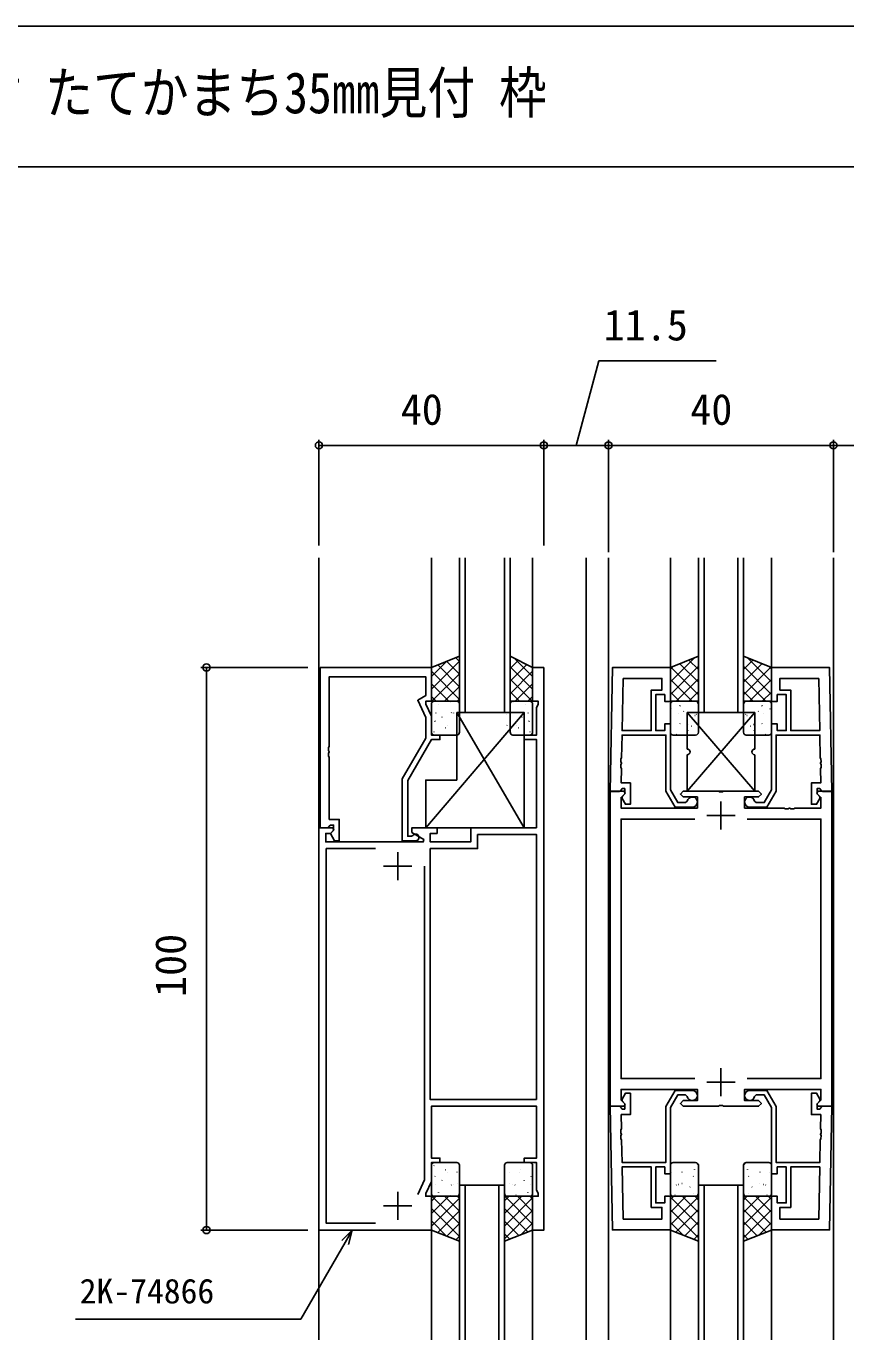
# Model space of a CAD drawing. Units: millimetres, scale not verified. Extents: x -437 to 438, y -681 to 679.
# Drawn here: x -58.8 to 87, y 410.3 to 643.8 of the extents above; entities that cross this region are included whole.
import ezdxf
from ezdxf.enums import TextEntityAlignment as Align

# ---------------------------------------------------------------- set-up
doc = ezdxf.new("R2010")
doc.units = ezdxf.units.MM
doc.header["$LTSCALE"] = 4
for name, color, linetype in [('0-1_USER1', 3, 'Continuous'), ('0-2_YKK_11', 7, 'Continuous'), ('0-3_YKK_12', 2, 'Continuous'), ('0-4_YKK_13', 4, 'Continuous'), ('0-6_YKK_D', 6, 'Continuous'), ('0-7_YKK_ZWAK', 7, 'Continuous')]:
    doc.layers.add(name, color=color, linetype=linetype)
doc.styles.add('ＭＳ ゴシック', font='')
doc.styles.get('ＭＳ ゴシック').set_extended_font_data('MS Gothic')

msp = doc.modelspace()

# ---------------------------------------------------------------- linework, layer by layer
at = {"layer": '0-2_YKK_11'}
for p, q in [((64.8, 506), (64.8, 501)), ((62.3, 503.5), (67.3, 503.5)), ((7.3, 497), (7.3, 492)), ((4.8, 494.5), (9.8, 494.5)), ((64.8, 458.6), (64.8, 453.6)), ((62.3, 456.1), (67.3, 456.1)), ((7.3, 436.6), (7.3, 431.6)), ((4.8, 434.1), (9.8, 434.1))]:
    msp.add_line(p, q, dxfattribs=at)
for points in [[(33.3, 529.8), (33.3, 429.8), (31.3, 429.8), (31.3, 435.8), (32.3, 435.8), (32.3, 436.3), (32, 436.943), (32, 441.8), (29.8, 441.8), (29.8, 442.6), (32, 442.6), (32, 451.8), (13.3, 451.8), (13.3, 442.6), (14.8, 442.6), (14.8, 441.8), (13.3, 441.8), (13.3, 438.445), (12.3, 436.3), (12.3, 435.8), (13.3, 435.8), (13.3, 429.8), (-6.7, 429.8), (-6.7, 501.3), (-4.224, 501.3), (-4.064, 500.912), (-4.676, 500.3), (-5.5, 500.3), (-5.5, 498.8), (11.844, 498.8), (11.965, 499.25), (9.8, 500.5), (9.8, 501.3), (14.3, 501.3), (14.3, 500.3), (13.1, 500.3), (13.1, 498.8), (20.3, 498.8), (20.3, 501.3), (32, 501.3)], [(-6.5, 529.8), (-6.5, 501.3), (-5.17, 501.3), (-4.87, 501.6), (-4.67, 501.8), (-4.1, 501.8), (-4.1, 500.874), (-4.674, 500.3), (-3.923, 499), (-3.1, 499), (-3.1, 502.8), (-4.87, 502.8), (-4.87, 513.842), (-4.99, 514.025), (-4.99, 514.575), (-4.87, 514.758), (-4.87, 514.842), (-4.99, 515.025), (-4.99, 515.575), (-4.87, 515.758), (-4.87, 528.17), (12.3, 528.17), (12.3, 524.8), (10.88, 523.98), (12.3, 520.934), (12.3, 517.268), (8.1, 509.993), (8.1, 499), (10.5, 499)], [(10.001, 499.933), (9.752, 499.8), (9.1, 499.8), (9.1, 509.725), (13.3, 517), (14.8, 517), (14.8, 517.8), (13.3, 517.8), (13.3, 521.155), (12.3, 523.3), (12.3, 523.8), (13.3, 523.8), (13.3, 529.8), (-6.5, 529.8)], [(32, 501.3), (32, 517), (29.8, 517), (29.8, 517.8), (32, 517.8), (32, 522.657), (32.3, 523.3), (32.3, 523.8), (31.3, 523.8), (31.3, 529.8), (33.3, 529.8)], [(45.1, 507.787), (45.484, 529.787), (55.8, 529.787), (55.8, 523.787), (54.8, 523.787), (54.8, 524.987), (53.2, 524.987), (53.2, 518.587), (54.8, 518.587), (54.8, 519.787), (55.8, 519.787), (55.8, 508.038), (57.1, 505.787), (58.517, 505.787), (58.813, 506.037)], [(84.5, 507.787), (84.116, 529.787), (73.8, 529.787), (73.8, 523.787), (74.8, 523.787), (74.8, 524.987), (76.4, 524.987), (76.4, 518.587), (74.8, 518.587), (74.8, 519.787), (73.8, 519.787), (73.8, 508.038), (72.5, 505.787), (71.083, 505.787), (70.788, 506.037)], [(59.7, 504.987), (56.638, 504.987), (55, 507.824), (55, 517.787), (47.205, 517.787), (47.135, 513.745), (47.011, 513.564), (47.002, 513.014), (47.119, 512.829), (47.117, 512.745), (46.994, 512.564), (46.984, 512.014), (47.101, 511.829), (47.057, 509.287), (48.7, 509.287), (48.7, 505.487), (47.8, 505.487), (47.2, 506.526), (47.2, 506.837), (47.7, 507.337), (47.7, 508.287), (47.23, 508.287), (47.03, 508.087), (46.73, 507.787), (45.1, 507.787)], [(69.9, 504.987), (72.962, 504.987), (74.6, 507.824), (74.6, 517.787), (82.395, 517.787), (82.466, 513.745), (82.589, 513.564), (82.599, 513.014), (82.482, 512.829), (82.483, 512.745), (82.607, 512.564), (82.616, 512.014), (82.499, 511.829), (82.544, 509.287), (80.9, 509.287), (80.9, 505.487), (81.8, 505.487), (82.4, 506.526), (82.4, 506.837), (81.9, 507.337), (81.9, 508.287), (82.37, 508.287), (82.57, 508.087), (82.87, 507.787), (84.5, 507.787)], [(45.1, 507.8), (45.1, 451.8), (47.576, 451.8), (47.736, 452.188), (47.03, 452.894), (47.03, 454.8), (60.6, 454.8), (60.6, 452.8), (58.1, 452.8), (57.6, 452.3), (58.1, 451.8), (64.342, 451.8), (64.525, 451.92), (65.075, 451.92), (65.258, 451.8), (71.5, 451.8), (72, 452.3), (71.5, 452.8), (69, 452.8), (69, 454.8), (82.57, 454.8), (82.57, 452.894), (81.864, 452.188), (82.024, 451.8), (84.5, 451.8), (84.5, 507.8), (82.024, 507.8), (81.864, 507.412), (82.57, 506.706), (82.57, 504.8), (77.958, 504.8), (77.775, 504.68), (77.225, 504.68), (77.042, 504.8), (76.958, 504.8), (76.775, 504.68), (76.225, 504.68), (76.042, 504.8), (69, 504.8), (69, 506.8)], [(69, 506.8), (71.5, 506.8), (72, 507.3), (71.5, 507.8), (65.258, 507.8), (65.075, 507.68), (64.525, 507.68), (64.342, 507.8), (58.1, 507.8), (57.6, 507.3), (58.1, 506.8), (60.6, 506.8), (60.6, 504.8), (47.03, 504.8), (47.03, 506.706), (47.736, 507.412), (47.576, 507.8), (45.1, 507.8)], [(60.126, 456.73), (47.03, 456.73), (47.03, 502.87), (60.126, 502.87)], [(69.474, 502.87), (82.57, 502.87), (82.57, 456.73), (69.474, 456.73)], [(3.331, 497.6), (-5.4, 497.6), (-5.4, 431), (3.331, 431)], [(10.877, 436.089), (12.1, 438.711), (12.1, 494.5)], [(59.7, 454.613), (56.638, 454.613), (55, 451.776), (55, 441.813), (47.205, 441.813), (47.135, 445.855), (47.011, 446.036), (47.002, 446.586), (47.119, 446.771), (47.117, 446.855), (46.994, 447.036), (46.984, 447.586), (47.101, 447.771), (47.057, 450.313), (48.7, 450.313), (48.7, 454.113), (47.8, 454.113), (47.2, 453.074), (47.2, 452.763), (47.7, 452.263), (47.7, 451.313), (47.23, 451.313), (47.03, 451.513), (46.73, 451.813), (45.1, 451.813)], [(45.1, 451.813), (45.484, 429.813), (55.8, 429.813), (55.8, 435.813), (54.8, 435.813), (54.8, 434.613), (53.2, 434.613), (53.2, 441.013), (54.8, 441.013), (54.8, 439.813), (55.8, 439.813), (55.8, 451.562), (57.1, 453.813), (58.517, 453.813), (58.813, 453.563)], [(69.9, 454.613), (72.962, 454.613), (74.6, 451.776), (74.6, 441.813), (82.395, 441.813), (82.466, 445.855), (82.589, 446.036), (82.599, 446.586), (82.482, 446.771), (82.483, 446.855), (82.607, 447.036), (82.616, 447.586), (82.499, 447.771), (82.544, 450.313), (80.9, 450.313), (80.9, 454.113), (81.8, 454.113), (82.4, 453.074), (82.4, 452.763), (81.9, 452.263), (81.9, 451.313), (82.37, 451.313), (82.57, 451.513), (82.87, 451.813), (84.5, 451.813)], [(84.5, 451.813), (84.116, 429.813), (73.8, 429.813), (73.8, 435.813), (74.8, 435.813), (74.8, 434.613), (76.4, 434.613), (76.4, 441.013), (74.8, 441.013), (74.8, 439.813), (73.8, 439.813), (73.8, 451.562), (72.5, 453.813), (71.083, 453.813), (70.788, 453.563)]]:
    msp.add_lwpolyline(points, dxfattribs=at)
for points in [[(47.381, 527.857), (47.219, 518.587), (52.4, 518.587), (52.4, 525.787), (54.3, 525.787), (54.3, 527.857)], [(82.22, 527.857), (82.381, 518.587), (77.2, 518.587), (77.2, 525.787), (75.3, 525.787), (75.3, 527.857)], [(32, 453), (32, 500.1), (21.5, 500.1), (21.5, 497.6), (13.1, 497.6), (13.1, 453)], [(47.381, 431.743), (47.219, 441.013), (52.4, 441.013), (52.4, 433.813), (54.3, 433.813), (54.3, 431.743)], [(82.22, 431.743), (82.381, 441.013), (77.2, 441.013), (77.2, 433.813), (75.3, 433.813), (75.3, 431.743)]]:
    msp.add_lwpolyline(points, close=True, dxfattribs=at)
for centre, radius, start, end in [((59.7, 505.887), 0.9, 270, 170.40594), ((69.9, 505.887), 0.9, 9.59406, 270), ((10.5, 499.6), 0.6, 270.00003, 146.25104), ((59.7, 453.713), 0.9, 189.59406, 90), ((69.9, 453.713), 0.9, 90, 350.40594)]:
    msp.add_arc(centre, radius, start, end, dxfattribs=at)
at = {"layer": '0-3_YKK_12'}
for p, q in [((-6.7, 549.3), (-6.7, 410.3)), ((13.3, 529.8), (13.3, 549.3)), ((18.299, 521.8), (18.299, 549.3)), ((19.299, 549.3), (19.299, 521.8)), ((26.299, 521.8), (26.299, 549.3)), ((31.3, 529.8), (31.3, 549.3)), ((40.8, 549.3), (40.8, 410.3)), ((44.8, 549.3), (44.8, 410.3)), ((55.801, 529.8), (55.801, 549.3)), ((61.801, 521.796), (61.801, 549.3)), ((67.801, 549.3), (67.801, 521.796)), ((73.801, 529.8), (73.801, 549.3)), ((84.8, 410.3), (84.8, 549.3)), ((19.3, 437.804), (19.3, 410.3)), ((25.3, 410.3), (25.3, 437.804)), ((61.801, 437.804), (61.801, 410.3)), ((67.801, 410.3), (67.801, 437.804)), ((13.3, 429.8), (13.3, 410.3)), ((31.3, 429.8), (31.3, 410.3)), ((55.801, 429.799), (55.801, 410.3)), ((73.801, 429.799), (73.801, 410.3))]:
    msp.add_line(p, q, dxfattribs=at)
for points in [[(27.299, 549.3), (27.299, 521.8), (18.299, 521.8)], [(60.801, 549.3), (60.801, 521.796), (68.801, 521.796), (68.801, 549.3)], [(18.3, 410.3), (18.3, 437.804), (26.3, 437.804), (26.3, 410.3)], [(60.801, 410.3), (60.801, 437.804), (68.801, 437.804), (68.801, 410.3)]]:
    msp.add_lwpolyline(points, dxfattribs=at)
at = {"layer": '0-4_YKK_13'}
for p, q in [((18.3, 530.947), (13.3, 525.947)), ((15.98, 530.872), (13.3, 528.192)), ((14.428, 530.251), (18.3, 526.379)), ((16.032, 530.893), (18.3, 528.624)), ((17.635, 531.534), (18.3, 530.87)), ((28.75, 531.075), (27.3, 529.624)), ((30.247, 530.326), (27.3, 527.379)), ((28.084, 531.408), (31.3, 528.192)), ((55.801, 527.262), (60.025, 531.486)), ((60.801, 527.185), (57.506, 530.479)), ((60.801, 529.43), (59.11, 531.12)), ((60.801, 531.675), (60.714, 531.762)), ((68.801, 531.675), (68.888, 531.762)), ((68.801, 529.43), (70.491, 531.12)), ((68.801, 527.185), (72.095, 530.479)), ((73.801, 527.262), (69.576, 531.486)), ((13.3, 529.134), (18.3, 524.134)), ((18.3, 528.702), (13.398, 523.8)), ((27.3, 529.947), (31.3, 525.947)), ((31.3, 529.134), (27.3, 525.134)), ((55.801, 525.017), (60.801, 530.017)), ((55.801, 529.507), (56.283, 529.989)), ((60.801, 524.939), (55.903, 529.837)), ((56.825, 523.796), (60.801, 527.772)), ((73.801, 525.017), (68.801, 530.017)), ((68.801, 524.939), (73.699, 529.837)), ((72.776, 523.796), (68.801, 527.772)), ((73.801, 529.507), (73.318, 529.989)), ((13.3, 526.889), (16.389, 523.8)), ((18.3, 526.457), (15.643, 523.8)), ((27.3, 527.702), (31.202, 523.8)), ((27.3, 525.457), (28.957, 523.8)), ((31.3, 526.889), (28.211, 523.8)), ((59.699, 523.796), (55.801, 527.694)), ((57.454, 523.796), (55.801, 525.449)), ((59.071, 523.796), (60.801, 525.527)), ((70.531, 523.796), (68.801, 525.527)), ((69.903, 523.796), (73.801, 527.694)), ((72.148, 523.796), (73.801, 525.449)), ((13.3, 524.644), (14.144, 523.8)), ((13.3, 518.3), (13.3, 523.3)), ((13.8, 523.8), (17.8, 523.8)), ((14.535, 523.179), (14.578, 523.155)), ((15.927, 523.705), (15.934, 523.698)), ((16.611, 523.612), (16.655, 523.588)), ((18.3, 524.212), (17.888, 523.8)), ((18.3, 523.3), (18.3, 518.3)), ((27.3, 523.3), (27.3, 518.3)), ((30.8, 523.8), (27.8, 523.8)), ((27.989, 523.612), (27.945, 523.588)), ((28.673, 523.705), (28.666, 523.698)), ((30.065, 523.179), (30.022, 523.155)), ((31.3, 524.644), (30.456, 523.8)), ((31.3, 518.3), (31.3, 523.3)), ((55.801, 518.296), (55.801, 523.296)), ((56.301, 523.796), (60.301, 523.796)), ((57.498, 522.956), (57.545, 523.044)), ((60.801, 523.296), (60.801, 518.296)), ((68.801, 523.296), (68.801, 518.296)), ((73.301, 523.796), (69.301, 523.796)), ((72.103, 522.956), (72.057, 523.044)), ((73.801, 518.296), (73.801, 523.296)), ((29.8, 521.797), (12.3, 501.299)), ((14.108, 521.723), (14.115, 521.715)), ((15.178, 520.988), (15.222, 520.964)), ((16.826, 521.833), (16.872, 521.745)), ((17.202, 521.722), (17.246, 521.698)), ((29.8, 501.299), (17.8, 521.797)), ((17.869, 521.538), (17.875, 521.53)), ((26.731, 521.538), (26.725, 521.53)), ((27.398, 521.722), (27.354, 521.698)), ((27.774, 521.833), (27.728, 521.745)), ((29.422, 520.988), (29.378, 520.964)), ((30.492, 521.723), (30.486, 521.715)), ((56.048, 522.428), (56.092, 522.452)), ((57.222, 521.631), (57.228, 521.639)), ((58.125, 521.995), (58.169, 522.019)), ((70.8, 521.8), (58.8, 507.8)), ((58.8, 521.8), (70.8, 507.8)), ((60.15, 521.261), (60.193, 521.285)), ((60.387, 521.431), (60.434, 521.52)), ((69.214, 521.431), (69.167, 521.52)), ((69.452, 521.261), (69.408, 521.285)), ((71.477, 521.995), (71.433, 522.019)), ((72.38, 521.631), (72.373, 521.639)), ((73.553, 522.428), (73.509, 522.452)), ((13.936, 520.308), (13.983, 520.22)), ((15.769, 519.098), (15.813, 519.074)), ((16.083, 519.518), (16.089, 519.51)), ((17.845, 519.53), (17.889, 519.506)), ((26.755, 519.53), (26.711, 519.506)), ((28.517, 519.518), (28.511, 519.51)), ((28.831, 519.098), (28.787, 519.074)), ((30.664, 520.308), (30.617, 520.22)), ((57.482, 519.804), (57.526, 519.828)), ((58.881, 518.58), (58.927, 518.668)), ((59.041, 519.648), (59.048, 519.656)), ((59.558, 519.372), (59.602, 519.395)), ((70.043, 519.372), (69.999, 519.395)), ((70.56, 519.648), (70.554, 519.656)), ((70.721, 518.58), (70.674, 518.668)), ((72.12, 519.804), (72.076, 519.828)), ((13.744, 518.364), (13.788, 518.34)), ((17.8, 517.8), (13.8, 517.8)), ((27.8, 517.8), (30.8, 517.8)), ((30.856, 518.364), (30.812, 518.34)), ((60.301, 517.796), (56.301, 517.796)), ((56.89, 517.914), (56.934, 517.938)), ((69.301, 517.796), (73.301, 517.796)), ((72.711, 517.914), (72.667, 517.938)), ((58.8, 514.3), (58.8, 507.8)), ((17.8, 441.804), (13.8, 441.804)), ((26.8, 441.804), (30.8, 441.804)), ((60.301, 441.804), (56.301, 441.804)), ((60.514, 441.531), (60.558, 441.555)), ((69.087, 441.531), (69.043, 441.555)), ((69.301, 441.804), (73.301, 441.804)), ((13.3, 441.304), (13.3, 436.304)), ((13.744, 441.24), (13.788, 441.264)), ((13.936, 439.295), (13.983, 439.384)), ((15.769, 440.506), (15.813, 440.53)), ((16.083, 440.086), (16.089, 440.093)), ((17.845, 440.073), (17.889, 440.097)), ((18.3, 436.304), (18.3, 441.304)), ((26.3, 436.304), (26.3, 441.304)), ((27.155, 440.073), (27.111, 440.097)), ((28.917, 440.086), (28.911, 440.093)), ((29.231, 440.506), (29.187, 440.53)), ((31.064, 439.295), (31.017, 439.384)), ((31.256, 441.24), (31.212, 441.264)), ((31.3, 441.304), (31.3, 436.304)), ((55.801, 441.304), (55.801, 436.304)), ((55.801, 440.523), (55.814, 440.53)), ((56.083, 440.086), (56.09, 440.093)), ((57.846, 440.073), (57.89, 440.097)), ((59.871, 439.339), (59.915, 439.363)), ((60.078, 440.531), (60.085, 440.539)), ((60.801, 436.304), (60.801, 441.304)), ((68.801, 436.304), (68.801, 441.304)), ((69.524, 440.531), (69.517, 440.539)), ((69.73, 439.339), (69.687, 439.363)), ((71.755, 440.073), (71.711, 440.097)), ((73.518, 440.086), (73.511, 440.093)), ((73.801, 440.523), (73.788, 440.53)), ((73.801, 441.304), (73.801, 436.304)), ((14.108, 437.881), (14.115, 437.888)), ((15.178, 438.616), (15.222, 438.64)), ((16.826, 437.771), (16.872, 437.859)), ((17.202, 437.882), (17.246, 437.906)), ((17.869, 438.066), (17.875, 438.073)), ((27.131, 438.066), (27.125, 438.073)), ((27.798, 437.882), (27.754, 437.906)), ((28.174, 437.771), (28.128, 437.859)), ((29.822, 438.616), (29.778, 438.64)), ((30.892, 437.881), (30.886, 437.888)), ((56.826, 437.771), (56.873, 437.859)), ((57.203, 437.882), (57.247, 437.906)), ((57.869, 438.066), (57.876, 438.073)), ((59.28, 437.449), (59.324, 437.473)), ((70.322, 437.449), (70.278, 437.473)), ((71.732, 438.066), (71.725, 438.073)), ((72.398, 437.882), (72.354, 437.906)), ((72.775, 437.771), (72.728, 437.859)), ((13.3, 434.959), (14.144, 435.804)), ((13.3, 432.714), (16.389, 435.804)), ((13.3, 430.469), (18.3, 435.469)), ((18.3, 430.902), (13.398, 435.804)), ((13.8, 435.804), (17.8, 435.804)), ((14.535, 436.424), (14.578, 436.448)), ((18.3, 433.147), (15.643, 435.804)), ((15.927, 435.898), (15.934, 435.906)), ((16.611, 435.992), (16.655, 436.016)), ((18.3, 435.392), (17.888, 435.804)), ((26.3, 434.992), (27.112, 435.804)), ((26.3, 432.747), (29.357, 435.804)), ((26.3, 430.502), (31.3, 435.502)), ((31.3, 430.869), (26.366, 435.804)), ((30.8, 435.804), (26.8, 435.804)), ((28.389, 435.992), (28.345, 436.016)), ((31.3, 433.114), (28.611, 435.804)), ((29.073, 435.898), (29.066, 435.906)), ((30.465, 436.424), (30.422, 436.448)), ((31.3, 435.359), (30.856, 435.804)), ((55.801, 435.214), (56.39, 435.804)), ((55.801, 432.969), (58.635, 435.804)), ((55.801, 430.724), (60.801, 435.724)), ((60.801, 430.647), (55.801, 435.647)), ((56.301, 435.804), (60.301, 435.804)), ((56.612, 435.992), (56.656, 436.016)), ((60.801, 432.892), (57.889, 435.804)), ((59.922, 436.344), (59.929, 436.351)), ((60.801, 435.137), (60.134, 435.804)), ((68.801, 435.137), (69.467, 435.804)), ((68.801, 432.892), (71.712, 435.804)), ((73.801, 430.724), (68.801, 435.724)), ((68.801, 430.647), (73.801, 435.647)), ((73.301, 435.804), (69.301, 435.804)), ((69.679, 436.344), (69.673, 436.351)), ((73.801, 432.969), (70.966, 435.804)), ((72.99, 435.992), (72.946, 436.016)), ((73.801, 435.214), (73.211, 435.804)), ((18.3, 428.657), (13.3, 433.657)), ((14.428, 429.352), (18.3, 433.224)), ((30.458, 429.467), (26.3, 433.624)), ((26.3, 428.257), (31.3, 433.257)), ((60.801, 428.402), (55.801, 433.402)), ((56.747, 429.425), (60.801, 433.479)), ((72.855, 429.425), (68.801, 433.479)), ((68.801, 428.402), (73.801, 433.402)), ((15.98, 428.732), (13.3, 431.412)), ((16.032, 428.711), (18.3, 430.979)), ((28.854, 428.825), (26.3, 431.379)), ((29.287, 428.998), (31.3, 431.012)), ((58.056, 428.901), (55.801, 431.157)), ((58.35, 428.784), (60.801, 431.234)), ((71.251, 428.784), (68.801, 431.234)), ((71.546, 428.901), (73.801, 431.157)), ((17.635, 428.069), (18.3, 428.734)), ((27.25, 428.184), (26.3, 429.134)), ((59.954, 428.142), (60.801, 428.989)), ((69.647, 428.142), (68.801, 428.989))]:
    msp.add_line(p, q, dxfattribs=at)
for points in [[(18.3, 531.8), (13.3, 529.8), (13.3, 523.8), (18.3, 523.8)], [(27.3, 531.8), (31.3, 529.8), (31.3, 523.8), (27.3, 523.8)], [(60.801, 531.796), (55.801, 529.796), (55.801, 523.796), (60.801, 523.796)], [(68.801, 531.796), (73.801, 529.796), (73.801, 523.796), (68.801, 523.796)], [(17.8, 521.797), (29.8, 521.797), (29.8, 501.299), (12.3, 501.299), (12.3, 509.799), (17.8, 509.799)], [(18.3, 427.804), (13.3, 429.804), (13.3, 435.804), (18.3, 435.804)], [(26.3, 427.804), (31.3, 429.804), (31.3, 435.804), (26.3, 435.804)], [(60.801, 427.804), (55.801, 429.804), (55.801, 435.804), (60.801, 435.804)], [(68.801, 427.804), (73.801, 429.804), (73.801, 435.804), (68.801, 435.804)]]:
    msp.add_lwpolyline(points, close=True, dxfattribs=at)
for points in [[(70.8, 515.3), (70.8, 521.8), (58.8, 521.8), (58.8, 515.3)], [(58.8, 507.8), (70.8, 507.8), (70.8, 514.3)]]:
    msp.add_lwpolyline(points, dxfattribs=at)
for centre, start, end in [((13.8, 523.3), 90, 180), ((17.8, 523.3), 0, 90), ((27.8, 523.3), 90, 180), ((30.8, 523.3), 0, 90), ((56.301, 523.296), 90, 180), ((60.301, 523.296), 0, 90), ((69.301, 523.296), 90, 180), ((73.301, 523.296), 0, 90), ((13.8, 518.3), 180, 270), ((17.8, 518.3), 270, 0), ((27.8, 518.3), 180, 270), ((30.8, 518.3), 270, 0), ((56.301, 518.296), 180, 270), ((60.301, 518.296), 270, 0), ((69.301, 518.296), 180, 270), ((73.301, 518.296), 270, 0), ((58.8, 514.8), 270, 90), ((70.8, 514.8), 90, 270), ((13.8, 441.304), 90, 180), ((17.8, 441.304), 0, 90), ((26.8, 441.304), 90, 180), ((30.8, 441.304), 0, 90), ((56.301, 441.304), 90, 180), ((60.301, 441.304), 0, 90), ((69.301, 441.304), 90, 180), ((73.301, 441.304), 0, 90), ((13.8, 436.304), 180, 270), ((17.8, 436.304), 270, 0), ((26.8, 436.304), 180, 270), ((30.8, 436.304), 270, 0), ((56.301, 436.304), 180, 270), ((60.301, 436.304), 270, 0), ((69.301, 436.304), 180, 270), ((73.301, 436.304), 270, 0)]:
    msp.add_arc(centre, 0.5, start, end, dxfattribs=at)
at = {"layer": '0-6_YKK_D'}
for p, q in [((-6.7, 551.5), (-6.7, 570.3)), ((33.3, 551.5), (33.3, 570.3)), ((33.3, 551.5), (33.3, 570.3)), ((44.8, 550.3), (44.8, 570.3)), ((44.8, 551.3), (44.8, 570.3)), ((84.8, 550.3), (84.8, 570.3)), ((84.8, 550.3), (84.8, 570.3)), ((-6.7, 569.3), (33.3, 569.3)), ((33.3, 569.3), (44.8, 569.3)), ((44.8, 569.3), (84.8, 569.3)), ((84.8, 569.3), (92.3, 569.3)), ((-8.7, 529.8), (-27.7, 529.8)), ((-26.7, 529.8), (-26.7, 429.8)), ((-8.7, 429.8), (-27.7, 429.8))]:
    msp.add_line(p, q, dxfattribs=at)
for points in [[(39.05, 569.3), (43.1, 584.3), (63.975, 584.3)], [(-0.766, 429.8), (-2.041, 427.592), (-9.928, 413.931), (-50.007, 413.931)], [(-2.633, 427.933), (-0.766, 429.8), (-1.45, 427.25)]]:
    msp.add_lwpolyline(points, dxfattribs=at)
for centre in [(-6.7, 569.3), (33.3, 569.3), (33.3, 569.3), (44.8, 569.3), (44.8, 569.3), (84.8, 569.3), (84.8, 569.3), (-26.7, 529.8), (-26.7, 429.8)]:
    msp.add_circle(centre, 0.637, dxfattribs=at)
at = {"layer": '0-7_YKK_ZWAK'}
for p, q in [((438.3, 643.8), (-436.7, 643.8)), ((438.3, 618.8), (-436.7, 618.8))]:
    msp.add_line(p, q, dxfattribs=at)

# ---------------------------------------------------------------- texts
at = {"layer": '0-1_USER1', "style": 'ＭＳ ゴシック', "width": 0.85}
msp.add_text('防護スクリーン付自動ドア【一般スライド】 エンジン内蔵 たて骨35㎜見付 たてかまち35㎜見付 枠', height=7.331, dxfattribs=at).set_placement((-348.574, 626.13), align=Align.BOTTOM_LEFT)
at = {"layer": '0-6_YKK_D', "style": 'ＭＳ ゴシック'}
for s, height, p in [('11.5', 5.499, (43.949, 586.3)), ('40', 5.499, (7.845, 571.3)), ('40', 5.499, (59.345, 571.3)), ('2K-74866', 4.399, (-49.262, 415.431))]:
    msp.add_text(s, height=height, dxfattribs=at).set_placement(p, align=Align.BOTTOM_LEFT)
msp.add_text('100', height=5.499, rotation=90, dxfattribs=at).set_placement((-28.7, 471.235), align=Align.BOTTOM_LEFT)

doc.saveas('drawing.dxf')
